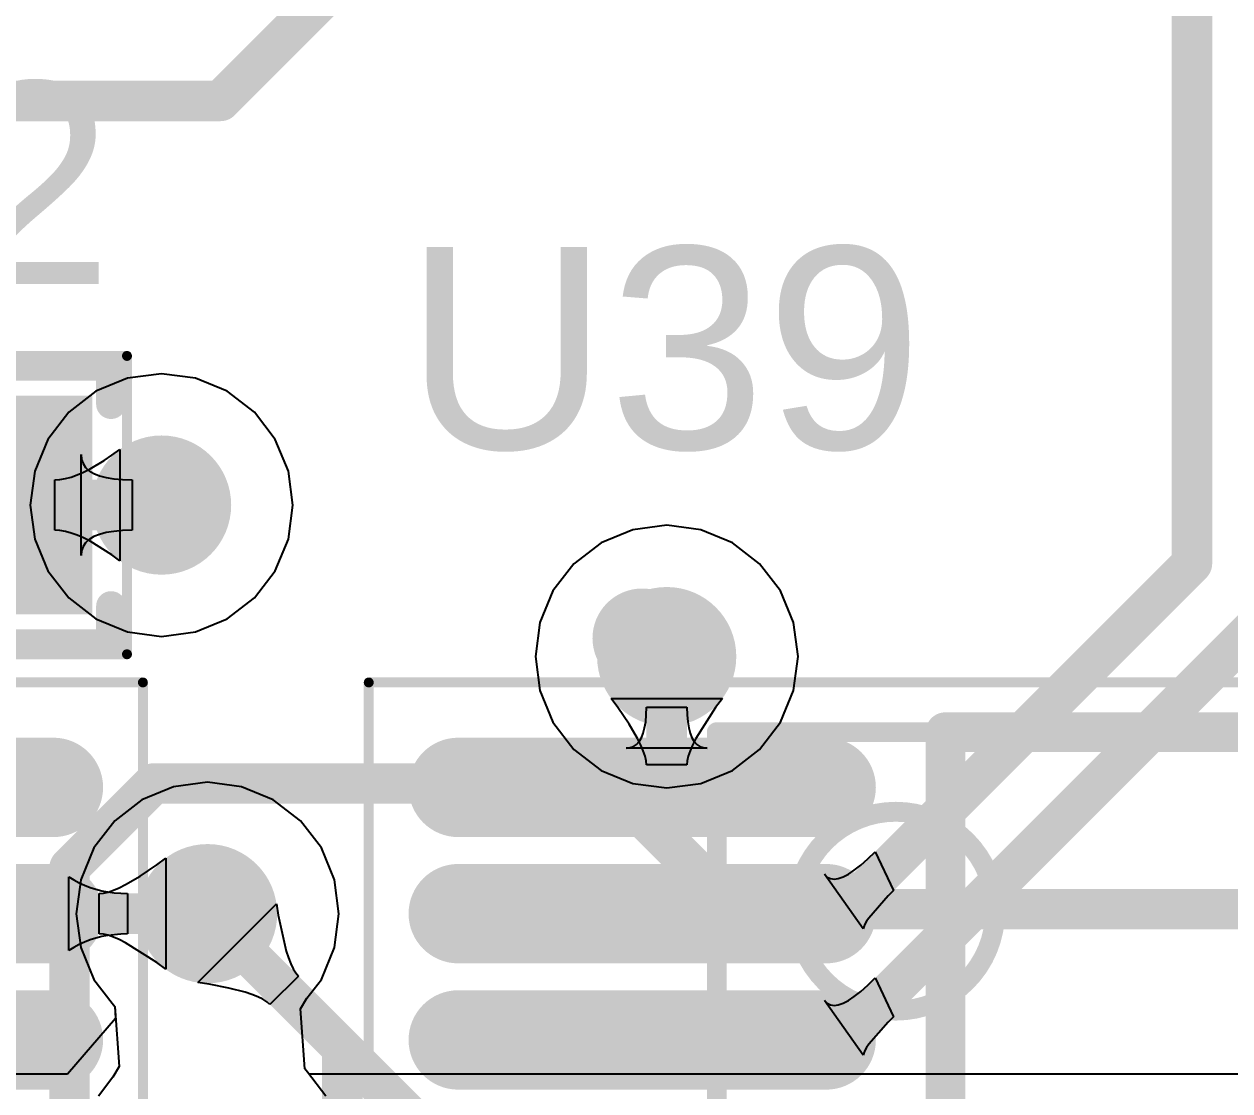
# Model space of a CAD drawing. Header units: inches. Extents: x -0.01 to 3.94, y -0.06 to 4.68.
# Drawn here: x 0.8428 to 1.0815, y 3.354 to 3.5652 of the extents above; entities that cross this region are included whole.
import ezdxf

# ---------------------------------------------------------------- set-up
doc = ezdxf.new("R2010")
doc.units = ezdxf.units.IN
doc.header["$MEASUREMENT"] = 0
for name, color, linetype in [('Bottom Layer', 5, 'Continuous'), ('Int1 -GND)', 16, 'Continuous'), ('Int2 -PWR)', 76, 'Continuous'), ('Top 3D Body', 56, 'Continuous'), ('Top Courtyard', 56, 'Continuous'), ('Top Layer', 1, 'Continuous'), ('Top Overlay', 2, 'Continuous'), ('Top Paste', 8, 'Continuous'), ('Top Solder', 216, 'Continuous'), ('Via Holes', 16, 'Continuous')]:
    doc.layers.add(name, color=color, linetype=linetype)
doc.styles.add('Arial', font='', dxfattribs={"height": 0.2})
doc.styles.get('Arial').set_extended_font_data('Arial')

# ---------------------------------------------------------------- blocks, each defined once
blk = doc.blocks.new('517EE8A2_9FD8_4174_996D_BDBF76CA3EEB_425')
at = {"layer": 'Top Layer'}
h = blk.add_hatch(color=1, dxfattribs=at)
edge = h.paths.add_edge_path()
edge.add_arc((-0.05709, 0.0875), 0.00787, 270, 450)
edge.add_line((-0.05709, 0.09537), (-0.12992, 0.09537))
edge.add_arc((-0.12992, 0.0875), 0.00787, 90, 270)
edge.add_line((-0.12992, 0.07963), (-0.05709, 0.07963))
h = blk.add_hatch(color=1, dxfattribs=at)
edge = h.paths.add_edge_path()
edge.add_arc((-0.05709, 0.0625), 0.00787, 270, 450)
edge.add_line((-0.05709, 0.07037), (-0.12992, 0.07037))
edge.add_arc((-0.12992, 0.0625), 0.00787, 90, 270)
edge.add_line((-0.12992, 0.05463), (-0.05709, 0.05463))
h = blk.add_hatch(color=1, dxfattribs=at)
edge = h.paths.add_edge_path()
edge.add_arc((-0.05709, 0.0375), 0.00787, 270, 450)
edge.add_line((-0.05709, 0.04537), (-0.12992, 0.04537))
edge.add_arc((-0.12992, 0.0375), 0.00787, 90, 270)
edge.add_line((-0.12992, 0.02963), (-0.05709, 0.02963))
at = {"layer": 'Top Paste'}
h = blk.add_hatch(color=8, dxfattribs=at)
edge = h.paths.add_edge_path()
edge.add_arc((-0.05709, 0.0875), 0.00787, 270, 450)
edge.add_line((-0.05709, 0.09537), (-0.12992, 0.09537))
edge.add_arc((-0.12992, 0.0875), 0.00787, 90, 270)
edge.add_line((-0.12992, 0.07963), (-0.05709, 0.07963))
h = blk.add_hatch(color=8, dxfattribs=at)
edge = h.paths.add_edge_path()
edge.add_arc((-0.05709, 0.0625), 0.00787, 270, 450)
edge.add_line((-0.05709, 0.07037), (-0.12992, 0.07037))
edge.add_arc((-0.12992, 0.0625), 0.00787, 90, 270)
edge.add_line((-0.12992, 0.05463), (-0.05709, 0.05463))
h = blk.add_hatch(color=8, dxfattribs=at)
edge = h.paths.add_edge_path()
edge.add_arc((-0.05709, 0.0375), 0.00787, 270, 450)
edge.add_line((-0.05709, 0.04537), (-0.12992, 0.04537))
edge.add_arc((-0.12992, 0.0375), 0.00787, 90, 270)
edge.add_line((-0.12992, 0.02963), (-0.05709, 0.02963))
at = {"layer": 'Top Solder'}
h = blk.add_hatch(color=216, dxfattribs=at)
edge = h.paths.add_edge_path()
edge.add_arc((-0.05709, 0.0875), 0.00984, 270, 450)
edge.add_line((-0.05709, 0.09734), (-0.12992, 0.09734))
edge.add_arc((-0.12992, 0.0875), 0.00984, 90, 270)
edge.add_line((-0.12992, 0.07766), (-0.05709, 0.07766))
h = blk.add_hatch(color=216, dxfattribs=at)
edge = h.paths.add_edge_path()
edge.add_arc((-0.05709, 0.0625), 0.00984, 270, 450)
edge.add_line((-0.05709, 0.07234), (-0.12992, 0.07234))
edge.add_arc((-0.12992, 0.0625), 0.00984, 90, 270)
edge.add_line((-0.12992, 0.05266), (-0.05709, 0.05266))
h = blk.add_hatch(color=216, dxfattribs=at)
edge = h.paths.add_edge_path()
edge.add_arc((-0.05709, 0.0375), 0.00984, 270, 450)
edge.add_line((-0.05709, 0.04734), (-0.12992, 0.04734))
edge.add_arc((-0.12992, 0.0375), 0.00984, 90, 270)
edge.add_line((-0.12992, 0.02766), (-0.05709, 0.02766))
at = {"layer": 'Top 3D Body'}
for points in [[(-0.07874, -0.09842, 0.00394, 0.00394, 0), (-0.07874, 0.09843, 0.00394, 0.00394, 0)], [(-0.07874, 0.09843, 0.00394, 0.00394, 0), (0.07874, 0.09843, 0.00394, 0.00394, 0)]]:
    blk.add_lwpolyline(points, format="xyseb", dxfattribs=at)
for points in [[(-0.07972, 0.09843, 0.00197, 0.00197, 1), (-0.07776, 0.09843, 0.00197, 0.00197, 1)], [(-0.07972, 0.09843, 0.00197, 0.00197, 1), (-0.07776, 0.09843, 0.00197, 0.00197, 1)], [(-0.02362, 0.06299, 0.00394, 0.00394, 1), (-0.06299, 0.06299, 0.00394, 0.00394, 1)], [(-0.06398, 0.06299, 0.00197, 0.00197, 1), (-0.06201, 0.06299, 0.00197, 0.00197, 1)], [(-0.02461, 0.06299, 0.00197, 0.00197, 1), (-0.02264, 0.06299, 0.00197, 0.00197, 1)]]:
    blk.add_lwpolyline(points, format="xyseb", close=True, dxfattribs=at)
at = {"layer": 'Top Courtyard'}
for points in [[(-0.14764, -0.10827, 0.00197, 0.00197, 0), (-0.14764, 0.10827, 0.00197, 0.00197, 0)], [(-0.14764, 0.10827, 0.00197, 0.00197, 0), (0.14764, 0.10827, 0.00197, 0.00197, 0)]]:
    blk.add_lwpolyline(points, format="xyseb", dxfattribs=at)
blk.add_lwpolyline([(-0.14813, 0.10827, 0.000984, 0.000984, 1), (-0.14715, 0.10827, 0.000984, 0.000984, 1)], format="xyseb", close=True, dxfattribs=at)
blk.add_lwpolyline([(-0.14813, 0.10827, 0.000984, 0.000984, 1), (-0.14715, 0.10827, 0.000984, 0.000984, 1)], format="xyseb", close=True, dxfattribs=at)
at = {"layer": 'Top Overlay'}
for points in [[(-0.08858, 0.11703, 0.00984, 0.00984, 1), (-0.09843, 0.11703, 0.00984, 0.00984, 1)], [(-0.10089, 0.11703, 0.00492, 0.00492, 1), (-0.09596, 0.11703, 0.00492, 0.00492, 1)], [(-0.09104, 0.11703, 0.00492, 0.00492, 1), (-0.08612, 0.11703, 0.00492, 0.00492, 1)], [(-0.03543, 0.09843, 0.00394, 0.00394, 1), (-0.0315, 0.09843, 0.00394, 0.00394, 1)], [(-0.03543, 0.09843, 0.00394, 0.00394, 1), (-0.0315, 0.09843, 0.00394, 0.00394, 1)]]:
    blk.add_lwpolyline(points, format="xyseb", close=True, dxfattribs=at)
for points in [[(-0.03347, -0.09842, 0.00787, 0.00787, 0), (-0.03347, 0.09843, 0.00787, 0.00787, 0)], [(-0.03347, 0.09843, 0.00787, 0.00787, 0), (0.03346, 0.09843, 0.00787, 0.00787, 0)]]:
    blk.add_lwpolyline(points, format="xyseb", dxfattribs=at)
blk = doc.blocks.new('517EE8A2_9FD8_4174_996D_BDBF76CA3EEB_434')
at = {"layer": 'Top Layer'}
h = blk.add_hatch(color=1, dxfattribs=at)
edge = h.paths.add_edge_path()
edge.add_arc((0.12992, 0.0875), 0.00787, 270, 450)
edge.add_line((0.12992, 0.09537), (0.05709, 0.09537))
edge.add_arc((0.05709, 0.0875), 0.00787, 90, 270)
edge.add_line((0.05709, 0.07963), (0.12992, 0.07963))
h = blk.add_hatch(color=1, dxfattribs=at)
edge = h.paths.add_edge_path()
edge.add_arc((0.12992, 0.0625), 0.00787, 270, 450)
edge.add_line((0.12992, 0.07037), (0.05709, 0.07037))
edge.add_arc((0.05709, 0.0625), 0.00787, 90, 270)
edge.add_line((0.05709, 0.05463), (0.12992, 0.05463))
h = blk.add_hatch(color=1, dxfattribs=at)
edge = h.paths.add_edge_path()
edge.add_arc((0.12992, 0.0375), 0.00787, 270, 450)
edge.add_line((0.12992, 0.04537), (0.05709, 0.04537))
edge.add_arc((0.05709, 0.0375), 0.00787, 90, 270)
edge.add_line((0.05709, 0.02963), (0.12992, 0.02963))
at = {"layer": 'Top Paste'}
h = blk.add_hatch(color=8, dxfattribs=at)
edge = h.paths.add_edge_path()
edge.add_arc((0.12992, 0.0875), 0.00787, 270, 450)
edge.add_line((0.12992, 0.09537), (0.05709, 0.09537))
edge.add_arc((0.05709, 0.0875), 0.00787, 90, 270)
edge.add_line((0.05709, 0.07963), (0.12992, 0.07963))
h = blk.add_hatch(color=8, dxfattribs=at)
edge = h.paths.add_edge_path()
edge.add_arc((0.12992, 0.0625), 0.00787, 270, 450)
edge.add_line((0.12992, 0.07037), (0.05709, 0.07037))
edge.add_arc((0.05709, 0.0625), 0.00787, 90, 270)
edge.add_line((0.05709, 0.05463), (0.12992, 0.05463))
h = blk.add_hatch(color=8, dxfattribs=at)
edge = h.paths.add_edge_path()
edge.add_arc((0.12992, 0.0375), 0.00787, 270, 450)
edge.add_line((0.12992, 0.04537), (0.05709, 0.04537))
edge.add_arc((0.05709, 0.0375), 0.00787, 90, 270)
edge.add_line((0.05709, 0.02963), (0.12992, 0.02963))
at = {"layer": 'Top Solder'}
h = blk.add_hatch(color=216, dxfattribs=at)
edge = h.paths.add_edge_path()
edge.add_arc((0.12992, 0.0875), 0.00984, 270, 450)
edge.add_line((0.12992, 0.09734), (0.05709, 0.09734))
edge.add_arc((0.05709, 0.0875), 0.00984, 90, 270)
edge.add_line((0.05709, 0.07766), (0.12992, 0.07766))
h = blk.add_hatch(color=216, dxfattribs=at)
edge = h.paths.add_edge_path()
edge.add_arc((0.12992, 0.0625), 0.00984, 270, 450)
edge.add_line((0.12992, 0.07234), (0.05709, 0.07234))
edge.add_arc((0.05709, 0.0625), 0.00984, 90, 270)
edge.add_line((0.05709, 0.05266), (0.12992, 0.05266))
h = blk.add_hatch(color=216, dxfattribs=at)
edge = h.paths.add_edge_path()
edge.add_arc((0.12992, 0.0375), 0.00984, 270, 450)
edge.add_line((0.12992, 0.04734), (0.05709, 0.04734))
edge.add_arc((0.05709, 0.0375), 0.00984, 90, 270)
edge.add_line((0.05709, 0.02766), (0.12992, 0.02766))
at = {"layer": 'Top Courtyard'}
for points in [[(-0.14764, 0.10827, 0.00197, 0.00197, 0), (0.14764, 0.10827, 0.00197, 0.00197, 0)], [(0.14764, -0.10827, 0.00197, 0.00197, 0), (0.14764, 0.10827, 0.00197, 0.00197, 0)]]:
    blk.add_lwpolyline(points, format="xyseb", dxfattribs=at)
blk.add_lwpolyline([(0.14715, 0.10827, 0.000984, 0.000984, 1), (0.14813, 0.10827, 0.000984, 0.000984, 1)], format="xyseb", close=True, dxfattribs=at)
blk.add_lwpolyline([(0.14715, 0.10827, 0.000984, 0.000984, 1), (0.14813, 0.10827, 0.000984, 0.000984, 1)], format="xyseb", close=True, dxfattribs=at)
blk = doc.blocks.new('CAP_0603_1608_589')
at = {"layer": 'Top Layer'}
for points in [[(-0.04429, -0.01968), (-0.04429, 0.01969), (-0.00886, 0.01969), (-0.00886, -0.01968)], [(0.00886, -0.01968), (0.00886, 0.01969), (0.04429, 0.01969), (0.04429, -0.01968)]]:
    blk.add_hatch(color=1, dxfattribs=at).paths.add_polyline_path(points)
at = {"layer": 'Top Paste'}
for points in [[(-0.04429, -0.01968), (-0.04429, 0.01969), (-0.00886, 0.01969), (-0.00886, -0.01968)], [(0.00886, -0.01968), (0.00886, 0.01969), (0.04429, 0.01969), (0.04429, -0.01968)]]:
    blk.add_hatch(color=8, dxfattribs=at).paths.add_polyline_path(points)
at = {"layer": 'Top Solder'}
for points in [[(-0.04626, -0.02165), (-0.04626, 0.02165), (-0.00689, 0.02165), (-0.00689, -0.02165)], [(0.00689, -0.02165), (0.00689, 0.02165), (0.04626, 0.02165), (0.04626, -0.02165)]]:
    blk.add_hatch(color=216, dxfattribs=at).paths.add_polyline_path(points)
at = {"layer": 'Top 3D Body'}
for points in [[(0.03445, 0.0187, 0.00394, 0.00394, 0), (-0.03445, 0.0187, 0.00394, 0.00394, 0)], [(-0.03445, 0.0187, 0.00394, 0.00394, 0), (-0.03445, -0.0187, 0.00394, 0.00394, 0)], [(0.03445, 0.0187, 0.00394, 0.00394, 0), (0.03445, -0.0187, 0.00394, 0.00394, 0)], [(0.03445, -0.0187, 0.00394, 0.00394, 0), (-0.03445, -0.0187, 0.00394, 0.00394, 0)]]:
    blk.add_lwpolyline(points, format="xyseb", dxfattribs=at)
for points in [[(-0.03543, 0.0187, 0.00197, 0.00197, 1), (-0.03346, 0.0187, 0.00197, 0.00197, 1)], [(-0.03543, 0.0187, 0.00197, 0.00197, 1), (-0.03346, 0.0187, 0.00197, 0.00197, 1)], [(0.03346, 0.0187, 0.00197, 0.00197, 1), (0.03543, 0.0187, 0.00197, 0.00197, 1)], [(0.03346, 0.0187, 0.00197, 0.00197, 1), (0.03543, 0.0187, 0.00197, 0.00197, 1)], [(-0.03543, -0.0187, 0.00197, 0.00197, 1), (-0.03346, -0.0187, 0.00197, 0.00197, 1)], [(-0.03543, -0.0187, 0.00197, 0.00197, 1), (-0.03346, -0.0187, 0.00197, 0.00197, 1)], [(0.03346, -0.0187, 0.00197, 0.00197, 1), (0.03543, -0.0187, 0.00197, 0.00197, 1)], [(0.03346, -0.0187, 0.00197, 0.00197, 1), (0.03543, -0.0187, 0.00197, 0.00197, 1)]]:
    blk.add_lwpolyline(points, format="xyseb", close=True, dxfattribs=at)
at = {"layer": 'Top Courtyard'}
for points in [[(0.05315, 0.02953, 0.00197, 0.00197, 0), (-0.05315, 0.02953, 0.00197, 0.00197, 0)], [(-0.05315, 0.02953, 0.00197, 0.00197, 0), (-0.05315, -0.02953, 0.00197, 0.00197, 0)], [(0.05315, 0.02953, 0.00197, 0.00197, 0), (0.05315, -0.02953, 0.00197, 0.00197, 0)], [(0, 0.0187, 0.00394, 0.00394, 0), (0, -0.0187, 0.00394, 0.00394, 0)], [(0.0187, 0, 0.00394, 0.00394, 0), (-0.0187, 0, 0.00394, 0.00394, 0)], [(0.05315, -0.02953, 0.00197, 0.00197, 0), (-0.05315, -0.02953, 0.00197, 0.00197, 0)]]:
    blk.add_lwpolyline(points, format="xyseb", dxfattribs=at)
for points in [[(-0.05364, 0.02953, 0.000984, 0.000984, 1), (-0.05266, 0.02953, 0.000984, 0.000984, 1)], [(-0.05364, 0.02953, 0.000984, 0.000984, 1), (-0.05266, 0.02953, 0.000984, 0.000984, 1)], [(0.05266, 0.02953, 0.000984, 0.000984, 1), (0.05364, 0.02953, 0.000984, 0.000984, 1)], [(0.05266, 0.02953, 0.000984, 0.000984, 1), (0.05364, 0.02953, 0.000984, 0.000984, 1)], [(-0.00098, 0.0187, 0.00197, 0.00197, 1), (0.00098, 0.0187, 0.00197, 0.00197, 1)], [(-0.01968, 0, 0.00197, 0.00197, 1), (-0.01772, 0, 0.00197, 0.00197, 1)], [(0.01772, 0, 0.00197, 0.00197, 1), (0.01968, 0, 0.00197, 0.00197, 1)], [(-0.00098, -0.0187, 0.00197, 0.00197, 1), (0.00098, -0.0187, 0.00197, 0.00197, 1)], [(-0.05364, -0.02953, 0.000984, 0.000984, 1), (-0.05266, -0.02953, 0.000984, 0.000984, 1)], [(-0.05364, -0.02953, 0.000984, 0.000984, 1), (-0.05266, -0.02953, 0.000984, 0.000984, 1)], [(0.05266, -0.02953, 0.000984, 0.000984, 1), (0.05364, -0.02953, 0.000984, 0.000984, 1)], [(0.05266, -0.02953, 0.000984, 0.000984, 1), (0.05364, -0.02953, 0.000984, 0.000984, 1)]]:
    blk.add_lwpolyline(points, format="xyseb", close=True, dxfattribs=at)
at = {"layer": 'Top Overlay'}
for points in [[(-0.05, 0.02756, 0.00591, 0.00591, 0), (-0.05, 0.02, 0.00591, 0.00591, 0)], [(0.05, 0.02756, 0.00591, 0.00591, 0), (-0.05, 0.02756, 0.00591, 0.00591, 0)], [(0, 0.02756, 0.00591, 0.00591, 0), (0, -0.02756, 0.00591, 0.00591, 0)], [(0.05, 0.02756, 0.00591, 0.00591, 0), (0.05, 0.02, 0.00591, 0.00591, 0)], [(-0.05, -0.02, 0.00591, 0.00591, 0), (-0.05, -0.02756, 0.00591, 0.00591, 0)], [(0.05, -0.02, 0.00591, 0.00591, 0), (0.05, -0.02756, 0.00591, 0.00591, 0)], [(0.05, -0.02756, 0.00591, 0.00591, 0), (-0.05, -0.02756, 0.00591, 0.00591, 0)]]:
    blk.add_lwpolyline(points, format="xyseb", dxfattribs=at)
for points in [[(-0.05148, 0.02756, 0.00295, 0.00295, 1), (-0.04852, 0.02756, 0.00295, 0.00295, 1)], [(-0.05148, 0.02756, 0.00295, 0.00295, 1), (-0.04852, 0.02756, 0.00295, 0.00295, 1)], [(-0.00148, 0.02756, 0.00295, 0.00295, 1), (0.00148, 0.02756, 0.00295, 0.00295, 1)], [(0.04852, 0.02756, 0.00295, 0.00295, 1), (0.05148, 0.02756, 0.00295, 0.00295, 1)], [(0.04852, 0.02756, 0.00295, 0.00295, 1), (0.05148, 0.02756, 0.00295, 0.00295, 1)], [(-0.05148, 0.02, 0.00295, 0.00295, 1), (-0.04852, 0.02, 0.00295, 0.00295, 1)], [(0.04852, 0.02, 0.00295, 0.00295, 1), (0.05148, 0.02, 0.00295, 0.00295, 1)], [(-0.05148, -0.02, 0.00295, 0.00295, 1), (-0.04852, -0.02, 0.00295, 0.00295, 1)], [(0.04852, -0.02, 0.00295, 0.00295, 1), (0.05148, -0.02, 0.00295, 0.00295, 1)], [(-0.05148, -0.02756, 0.00295, 0.00295, 1), (-0.04852, -0.02756, 0.00295, 0.00295, 1)], [(-0.05148, -0.02756, 0.00295, 0.00295, 1), (-0.04852, -0.02756, 0.00295, 0.00295, 1)], [(-0.00148, -0.02756, 0.00295, 0.00295, 1), (0.00148, -0.02756, 0.00295, 0.00295, 1)], [(0.04852, -0.02756, 0.00295, 0.00295, 1), (0.05148, -0.02756, 0.00295, 0.00295, 1)], [(0.04852, -0.02756, 0.00295, 0.00295, 1), (0.05148, -0.02756, 0.00295, 0.00295, 1)]]:
    blk.add_lwpolyline(points, format="xyseb", close=True, dxfattribs=at)

msp = doc.modelspace()

# ---------------------------------------------------------------- hatches: boundary and pattern name
at = {"layer": 'Bottom Layer'}
h = msp.add_hatch(color=5, dxfattribs=at)
edge = h.paths.add_edge_path()
edge.add_arc((0.87, 3.47), 0.01378, 0, 360)
h = msp.add_hatch(color=5, dxfattribs=at)
edge = h.paths.add_edge_path()
edge.add_arc((0.97, 3.44), 0.01378, 0, 360)
h = msp.add_hatch(color=5, dxfattribs=at)
edge = h.paths.add_edge_path()
edge.add_arc((0.87911, 3.38911), 0.01378, 0, 360)
at = {"layer": 'Int1 -GND)'}
h = msp.add_hatch(color=7, dxfattribs=at)
edge = h.paths.add_edge_path()
edge.add_arc((0.87, 3.47), 0.01378, 0, 360)
h = msp.add_hatch(color=7, dxfattribs=at)
edge = h.paths.add_edge_path()
edge.add_arc((0.97, 3.44), 0.01378, 0, 360)
h = msp.add_hatch(color=7, dxfattribs=at)
edge = h.paths.add_edge_path()
edge.add_arc((0.87911, 3.38911), 0.01378, 0, 360)
at = {"layer": 'Int2 -PWR)'}
h = msp.add_hatch(color=7, dxfattribs=at)
edge = h.paths.add_edge_path()
edge.add_arc((0.87, 3.47), 0.01378, 0, 360)
h = msp.add_hatch(color=7, dxfattribs=at)
edge = h.paths.add_edge_path()
edge.add_arc((0.97, 3.44), 0.01378, 0, 360)
h = msp.add_hatch(color=7, dxfattribs=at)
edge = h.paths.add_edge_path()
edge.add_arc((0.87911, 3.38911), 0.01378, 0, 360)
at = {"layer": 'Top Layer'}
h = msp.add_hatch(color=1, dxfattribs=at)
edge = h.paths.add_edge_path()
edge.add_arc((0.87, 3.47), 0.01378, 0, 360)
h = msp.add_hatch(color=1, dxfattribs=at)
edge = h.paths.add_edge_path()
edge.add_arc((0.97, 3.44), 0.01378, 0, 360)
h = msp.add_hatch(color=1, dxfattribs=at)
edge = h.paths.add_edge_path()
edge.add_arc((0.87911, 3.38911), 0.01378, 0, 360)
at = {"layer": 'Via Holes'}
h = msp.add_hatch(color=7, dxfattribs=at)
edge = h.paths.add_edge_path()
edge.add_arc((0.87, 3.47), 0.00689, 0, 360)
h = msp.add_hatch(color=7, dxfattribs=at)
edge = h.paths.add_edge_path()
edge.add_arc((0.97, 3.44), 0.00689, 0, 360)
h = msp.add_hatch(color=7, dxfattribs=at)
edge = h.paths.add_edge_path()
edge.add_arc((0.87911, 3.38911), 0.00689, 0, 360)

# ---------------------------------------------------------------- linework, layer by layer
at = {"layer": 'Bottom Layer'}
for p, q in [((0.87717, 3.37547), (0.89276, 3.39105)), ((0.89276, 3.39105), (0.8931, 3.38883)), ((0.8931, 3.38883), (0.89467, 3.3817)), ((0.89467, 3.3817), (0.89511, 3.38036)), ((0.89511, 3.38036), (0.89558, 3.3792)), ((0.89558, 3.3792), (0.89607, 3.37821)), ((0.89607, 3.37821), (0.89658, 3.3774)), ((0.8794, 3.37513), (0.87717, 3.37547)), ((0.89711, 3.37677), (0.89146, 3.37112)), ((0.89658, 3.3774), (0.89711, 3.37677)), ((0.88332, 3.37439), (0.8794, 3.37513)), ((0.88653, 3.37356), (0.88332, 3.37439)), ((0.88787, 3.37311), (0.88653, 3.37356)), ((0.88903, 3.37265), (0.88787, 3.37311)), ((0.89002, 3.37216), (0.88903, 3.37265)), ((0.89083, 3.37165), (0.89002, 3.37216)), ((0.89146, 3.37112), (0.89083, 3.37165))]:
    msp.add_line(p, q, dxfattribs=at)
for points in [[(0.85178, 3.39824, 0.008, 0.008, 0), (0.86844, 3.41489, 0.008, 0.008, 0)], [(0.86844, 3.41489, 0.008, 0.008, 0), (0.95865, 3.41489, 0.008, 0.008, 0)], [(0.95865, 3.41489, 0.008, 0.008, 0), (0.98354, 3.39, 0.008, 0.008, 0)], [(0.85178, 3.11683, 0.008, 0.008, 0), (0.85178, 3.39824, 0.008, 0.008, 0)], [(0.87911, 3.38911, 0.008, 0.008, 0), (0.97597, 3.29226, 0.008, 0.008, 0)], [(0.98354, 3.39, 0.008, 0.008, 0), (1.22, 3.39, 0.008, 0.008, 0)]]:
    msp.add_lwpolyline(points, format="xyseb", dxfattribs=at)
for points in [[(0.86644, 3.41489, 0.004, 0.004, 1), (0.87044, 3.41489, 0.004, 0.004, 1)], [(0.86644, 3.41489, 0.004, 0.004, 1), (0.87044, 3.41489, 0.004, 0.004, 1)], [(0.95665, 3.41489, 0.004, 0.004, 1), (0.96065, 3.41489, 0.004, 0.004, 1)], [(0.95665, 3.41489, 0.004, 0.004, 1), (0.96065, 3.41489, 0.004, 0.004, 1)], [(0.84978, 3.39824, 0.004, 0.004, 1), (0.85378, 3.39824, 0.004, 0.004, 1)], [(0.84978, 3.39824, 0.004, 0.004, 1), (0.85378, 3.39824, 0.004, 0.004, 1)], [(0.87711, 3.38911, 0.004, 0.004, 1), (0.88111, 3.38911, 0.004, 0.004, 1)], [(0.98154, 3.39, 0.004, 0.004, 1), (0.98554, 3.39, 0.004, 0.004, 1)], [(0.98154, 3.39, 0.004, 0.004, 1), (0.98554, 3.39, 0.004, 0.004, 1)]]:
    msp.add_lwpolyline(points, format="xyseb", close=True, dxfattribs=at)
at = {"layer": 'Int1 -GND)'}
for p, q in [((0.86327, 3.49512), (0.857, 3.49252)), ((0.87, 3.496), (0.86327, 3.49512)), ((0.87673, 3.49512), (0.87, 3.496)), ((0.883, 3.49252), (0.87673, 3.49512)), ((0.857, 3.49252), (0.85161, 3.48839)), ((0.88839, 3.48839), (0.883, 3.49252)), ((0.85161, 3.48839), (0.84748, 3.483)), ((0.89252, 3.483), (0.88839, 3.48839)), ((0.84748, 3.483), (0.84488, 3.47673)), ((0.89512, 3.47673), (0.89252, 3.483)), ((0.84488, 3.47673), (0.844, 3.47)), ((0.896, 3.47), (0.89512, 3.47673)), ((0.844, 3.47), (0.84488, 3.46327)), ((0.89512, 3.46327), (0.896, 3.47)), ((0.84488, 3.46327), (0.84748, 3.457)), ((0.89252, 3.457), (0.89512, 3.46327)), ((0.84748, 3.457), (0.85161, 3.45161)), ((0.88839, 3.45161), (0.89252, 3.457)), ((0.85161, 3.45161), (0.857, 3.44748)), ((0.883, 3.44748), (0.88839, 3.45161)), ((0.857, 3.44748), (0.86327, 3.44488)), ((0.87673, 3.44488), (0.883, 3.44748)), ((0.86327, 3.44488), (0.87, 3.444)), ((0.87, 3.444), (0.87673, 3.44488)), ((0.87238, 3.41423), (0.86611, 3.41163)), ((0.87911, 3.41512), (0.87238, 3.41423)), ((0.88584, 3.41423), (0.87911, 3.41512)), ((0.89212, 3.41163), (0.88584, 3.41423)), ((0.86611, 3.41163), (0.86073, 3.4075)), ((0.8975, 3.4075), (0.89212, 3.41163)), ((0.86073, 3.4075), (0.8566, 3.40212)), ((0.90163, 3.40212), (0.8975, 3.4075)), ((0.8566, 3.40212), (0.854, 3.39584)), ((0.90423, 3.39584), (0.90163, 3.40212)), ((0.854, 3.39584), (0.85311, 3.38911)), ((0.90512, 3.38911), (0.90423, 3.39584)), ((0.85311, 3.38911), (0.854, 3.38238)), ((0.90423, 3.38238), (0.90512, 3.38911)), ((0.854, 3.38238), (0.8566, 3.37611)), ((0.90163, 3.37611), (0.90423, 3.38238)), ((0.8566, 3.37611), (0.86021, 3.37141)), ((0.89879, 3.37241), (0.90163, 3.37611)), ((0.86021, 3.37141), (0.86073, 3.37072)), ((0.86073, 3.37072), (0.86158, 3.35885)), ((0.89753, 3.37026), (0.89879, 3.37241)), ((0.89839, 3.35839), (0.89753, 3.37026)), ((0.86158, 3.35885), (0.86032, 3.35671)), ((0.86032, 3.35671), (0.85748, 3.353)), ((0.89891, 3.35771), (0.89839, 3.35839)), ((0.90252, 3.353), (0.89891, 3.35771))]:
    msp.add_line(p, q, dxfattribs=at)
at = {"layer": 'Int2 -PWR)'}
for p, q in [((0.96327, 3.46512), (0.957, 3.46252)), ((0.97, 3.466), (0.96327, 3.46512)), ((0.97673, 3.46512), (0.97, 3.466)), ((0.983, 3.46252), (0.97673, 3.46512)), ((0.957, 3.46252), (0.95161, 3.45839)), ((0.98839, 3.45839), (0.983, 3.46252)), ((0.95161, 3.45839), (0.94748, 3.453)), ((0.99252, 3.453), (0.98839, 3.45839)), ((0.94748, 3.453), (0.94488, 3.44673)), ((0.99512, 3.44673), (0.99252, 3.453)), ((0.94488, 3.44673), (0.944, 3.44)), ((0.996, 3.44), (0.99512, 3.44673)), ((0.944, 3.44), (0.94488, 3.43327)), ((0.99512, 3.43327), (0.996, 3.44)), ((0.94488, 3.43327), (0.94748, 3.427)), ((0.99252, 3.427), (0.99512, 3.43327)), ((0.94748, 3.427), (0.95161, 3.42161)), ((0.98839, 3.42161), (0.99252, 3.427)), ((0.95161, 3.42161), (0.957, 3.41748)), ((0.983, 3.41748), (0.98839, 3.42161)), ((0.957, 3.41748), (0.96327, 3.41488)), ((0.97673, 3.41488), (0.983, 3.41748)), ((0.87238, 3.41423), (0.86611, 3.41163)), ((0.87911, 3.41512), (0.87238, 3.41423)), ((0.88584, 3.41423), (0.87911, 3.41512)), ((0.89212, 3.41163), (0.88584, 3.41423)), ((0.96327, 3.41488), (0.97, 3.414)), ((0.97, 3.414), (0.97673, 3.41488)), ((0.86611, 3.41163), (0.86073, 3.4075)), ((0.8975, 3.4075), (0.89212, 3.41163)), ((0.86073, 3.4075), (0.8566, 3.40212)), ((0.90163, 3.40212), (0.8975, 3.4075)), ((0.8566, 3.40212), (0.854, 3.39584)), ((0.90423, 3.39584), (0.90163, 3.40212)), ((0.854, 3.39584), (0.85311, 3.38911)), ((0.90512, 3.38911), (0.90423, 3.39584)), ((0.85311, 3.38911), (0.854, 3.38238)), ((0.90423, 3.38238), (0.90512, 3.38911)), ((0.854, 3.38238), (0.8566, 3.37611)), ((0.90163, 3.37611), (0.90423, 3.38238)), ((0.8566, 3.37611), (0.86021, 3.37141)), ((0.89879, 3.37241), (0.90163, 3.37611)), ((0.86021, 3.37141), (0.86073, 3.37072)), ((0.86073, 3.37072), (0.8609, 3.36833)), ((0.89753, 3.37026), (0.89879, 3.37241)), ((0.8609, 3.36833), (0.85139, 3.35733)), ((0.89839, 3.35839), (0.89753, 3.37026)), ((0.85139, 3.35733), (0.53166, 3.35733)), ((0.89891, 3.35771), (0.89839, 3.35839)), ((0.89919, 3.35733), (0.89891, 3.35771)), ((1.19013, 3.35733), (0.89919, 3.35733))]:
    msp.add_line(p, q, dxfattribs=at)
at = {"layer": 'Top Layer'}
for p, q in [((0.86015, 3.47987), (0.86173, 3.48102)), ((0.86173, 3.48102), (0.86173, 3.45898)), ((0.85405, 3.46), (0.85405, 3.48)), ((0.85405, 3.48), (0.85415, 3.47905)), ((0.85415, 3.47905), (0.85446, 3.4782)), ((0.85446, 3.4782), (0.85496, 3.47745)), ((0.85583, 3.47717), (0.85865, 3.47885)), ((0.85865, 3.47885), (0.86015, 3.47987)), ((0.85207, 3.47554), (0.85326, 3.47596)), ((0.85326, 3.47596), (0.85451, 3.4765)), ((0.85451, 3.4765), (0.85583, 3.47717)), ((0.85496, 3.47745), (0.85567, 3.4768)), ((0.85567, 3.4768), (0.85658, 3.47625)), ((0.85658, 3.47625), (0.85769, 3.4758)), ((0.85769, 3.4758), (0.85901, 3.47545)), ((0.84889, 3.475), (0.84989, 3.47506)), ((0.84889, 3.465), (0.84889, 3.475)), ((0.84989, 3.47506), (0.85095, 3.47524)), ((0.85095, 3.47524), (0.85207, 3.47554)), ((0.85901, 3.47545), (0.86053, 3.4752)), ((0.86053, 3.4752), (0.86225, 3.47505)), ((0.86225, 3.47505), (0.86417, 3.475)), ((0.86417, 3.475), (0.86417, 3.465)), ((0.84989, 3.46494), (0.84889, 3.465)), ((0.85095, 3.46476), (0.84989, 3.46494)), ((0.85207, 3.46446), (0.85095, 3.46476)), ((0.85326, 3.46404), (0.85207, 3.46446)), ((0.85451, 3.4635), (0.85326, 3.46404)), ((0.85658, 3.46375), (0.85567, 3.4632)), ((0.85769, 3.4642), (0.85658, 3.46375)), ((0.85901, 3.46455), (0.85769, 3.4642)), ((0.86053, 3.4648), (0.85901, 3.46455)), ((0.86225, 3.46495), (0.86053, 3.4648)), ((0.86417, 3.465), (0.86225, 3.46495)), ((0.85446, 3.4618), (0.85415, 3.46095)), ((0.85496, 3.46255), (0.85446, 3.4618)), ((0.85583, 3.46283), (0.85451, 3.4635)), ((0.85567, 3.4632), (0.85496, 3.46255)), ((0.86015, 3.46013), (0.85583, 3.46283)), ((0.85415, 3.46095), (0.85405, 3.46)), ((0.86173, 3.45898), (0.86015, 3.46013)), ((0.96032, 3.42991), (0.95898, 3.43173)), ((0.95898, 3.43173), (0.98102, 3.43173)), ((0.98102, 3.43173), (0.97969, 3.42991)), ((0.96256, 3.42661), (0.96032, 3.42991)), ((0.96584, 3.4271), (0.96596, 3.42848)), ((0.96596, 3.42848), (0.966, 3.43002)), ((0.966, 3.43002), (0.974, 3.43002)), ((0.974, 3.43002), (0.97404, 3.42848)), ((0.97404, 3.42848), (0.97416, 3.4271)), ((0.97969, 3.42991), (0.97575, 3.42376)), ((0.96425, 3.42376), (0.96256, 3.42661)), ((0.96536, 3.42482), (0.96564, 3.42588)), ((0.96564, 3.42588), (0.96584, 3.4271)), ((0.97416, 3.4271), (0.97436, 3.42588)), ((0.97436, 3.42588), (0.97464, 3.42482)), ((0.96404, 3.42263), (0.96456, 3.4232)), ((0.96488, 3.42249), (0.96425, 3.42376)), ((0.96456, 3.4232), (0.965, 3.42393)), ((0.965, 3.42393), (0.96536, 3.42482)), ((0.97464, 3.42482), (0.975, 3.42393)), ((0.975, 3.42393), (0.97544, 3.4232)), ((0.97575, 3.42376), (0.97512, 3.42249)), ((0.97544, 3.4232), (0.97596, 3.42263)), ((0.962, 3.4219), (0.96276, 3.42198)), ((0.978, 3.4219), (0.962, 3.4219)), ((0.96276, 3.42198), (0.96344, 3.42222)), ((0.96344, 3.42222), (0.96404, 3.42263)), ((0.96537, 3.42134), (0.96488, 3.42249)), ((0.96572, 3.4203), (0.96537, 3.42134)), ((0.97463, 3.42134), (0.97428, 3.4203)), ((0.97512, 3.42249), (0.97463, 3.42134)), ((0.97596, 3.42263), (0.97656, 3.42222)), ((0.97656, 3.42222), (0.97724, 3.42198)), ((0.97724, 3.42198), (0.978, 3.4219)), ((0.96593, 3.41937), (0.96572, 3.4203)), ((0.966, 3.41855), (0.96593, 3.41937)), ((0.974, 3.41855), (0.966, 3.41855)), ((0.97407, 3.41937), (0.974, 3.41855)), ((0.97428, 3.4203), (0.97407, 3.41937)), ((0.86903, 3.3988), (0.87084, 3.40013)), ((0.87084, 3.40013), (0.87084, 3.3781)), ((1.00842, 3.39873), (1.0098, 3.39995)), ((1.0098, 3.39995), (1.01129, 3.40138)), ((1.01129, 3.40138), (1.01493, 3.3937)), ((0.86573, 3.39655), (0.86903, 3.3988)), ((1.00888, 3.38609), (1.00127, 3.3969)), ((1.00127, 3.3969), (1.00179, 3.39636)), ((1.00492, 3.3964), (1.00598, 3.39695)), ((1.00598, 3.39695), (1.00714, 3.39773)), ((1.00714, 3.39773), (1.00842, 3.39873)), ((0.85161, 3.38181), (0.85161, 3.39642)), ((0.85161, 3.39642), (0.85262, 3.39579)), ((0.85262, 3.39579), (0.85366, 3.39523)), ((0.85366, 3.39523), (0.85473, 3.39473)), ((0.85473, 3.39473), (0.85584, 3.3943)), ((0.86161, 3.39424), (0.86287, 3.39487)), ((0.86287, 3.39487), (0.86573, 3.39655)), ((1.00179, 3.39636), (1.00241, 3.39604)), ((1.00241, 3.39604), (1.00314, 3.39594)), ((1.00314, 3.39594), (1.00397, 3.39606)), ((1.00397, 3.39606), (1.00492, 3.3964)), ((0.85584, 3.3943), (0.85699, 3.39394)), ((0.85699, 3.39394), (0.85817, 3.39364)), ((0.85766, 3.39311), (0.85848, 3.39318)), ((0.85766, 3.38511), (0.85766, 3.39311)), ((0.85817, 3.39364), (0.85938, 3.39341)), ((0.85848, 3.39318), (0.85941, 3.39339)), ((0.85938, 3.39341), (0.86063, 3.39325)), ((0.85941, 3.39339), (0.86046, 3.39375)), ((0.86046, 3.39375), (0.86161, 3.39424)), ((0.86063, 3.39325), (0.86192, 3.39315)), ((0.86192, 3.39315), (0.86324, 3.39311)), ((0.86324, 3.39311), (0.86324, 3.38511)), ((1.01385, 3.39261), (1.01003, 3.38825)), ((1.01493, 3.3937), (1.01385, 3.39261)), ((0.87717, 3.37547), (0.89276, 3.39105)), ((0.89276, 3.39105), (0.8931, 3.38883)), ((0.8931, 3.38883), (0.89467, 3.3817)), ((1.00959, 3.3876), (1.00925, 3.38702)), ((1.01003, 3.38825), (1.00959, 3.3876)), ((0.85848, 3.38504), (0.85766, 3.38511)), ((0.85941, 3.38483), (0.85848, 3.38504)), ((0.86192, 3.38508), (0.85938, 3.38482)), ((0.86324, 3.38511), (0.86192, 3.38508)), ((1.00901, 3.38652), (1.00888, 3.38609)), ((1.00925, 3.38702), (1.00901, 3.38652)), ((0.85366, 3.383), (0.85262, 3.38244)), ((0.85473, 3.3835), (0.85366, 3.383)), ((0.85584, 3.38392), (0.85473, 3.3835)), ((0.85699, 3.38429), (0.85584, 3.38392)), ((0.85817, 3.38459), (0.85699, 3.38429)), ((0.85938, 3.38482), (0.85817, 3.38459)), ((0.86046, 3.38448), (0.85941, 3.38483)), ((0.86161, 3.38399), (0.86046, 3.38448)), ((0.86287, 3.38336), (0.86161, 3.38399)), ((0.86903, 3.37943), (0.86287, 3.38336)), ((0.85262, 3.38244), (0.85161, 3.38181)), ((0.89467, 3.3817), (0.89511, 3.38036)), ((0.89511, 3.38036), (0.89558, 3.3792)), ((0.87084, 3.3781), (0.86903, 3.37943)), ((0.89558, 3.3792), (0.89607, 3.37821)), ((0.89607, 3.37821), (0.89658, 3.3774)), ((0.8794, 3.37513), (0.87717, 3.37547)), ((0.89711, 3.37677), (0.89146, 3.37112)), ((0.89658, 3.3774), (0.89711, 3.37677)), ((1.0098, 3.37495), (1.01129, 3.37638)), ((1.01129, 3.37638), (1.01493, 3.3687)), ((0.88332, 3.37439), (0.8794, 3.37513)), ((0.88653, 3.37356), (0.88332, 3.37439)), ((0.88787, 3.37311), (0.88653, 3.37356)), ((0.88903, 3.37265), (0.88787, 3.37311)), ((1.00714, 3.37273), (1.00842, 3.37373)), ((1.00842, 3.37373), (1.0098, 3.37495)), ((0.89002, 3.37216), (0.88903, 3.37265)), ((0.89083, 3.37165), (0.89002, 3.37216)), ((0.89146, 3.37112), (0.89083, 3.37165)), ((1.00888, 3.36109), (1.00127, 3.3719)), ((1.00127, 3.3719), (1.00179, 3.37136)), ((1.00179, 3.37136), (1.00241, 3.37104)), ((1.00241, 3.37104), (1.00314, 3.37094)), ((1.00314, 3.37094), (1.00397, 3.37106)), ((1.00397, 3.37106), (1.00492, 3.3714)), ((1.00492, 3.3714), (1.00598, 3.37195)), ((1.00598, 3.37195), (1.00714, 3.37273)), ((1.01493, 3.3687), (1.01385, 3.36761)), ((1.01385, 3.36761), (1.01003, 3.36325)), ((1.00901, 3.36152), (1.00888, 3.36109)), ((1.00925, 3.36202), (1.00901, 3.36152)), ((1.00959, 3.3626), (1.00925, 3.36202)), ((1.01003, 3.36325), (1.00959, 3.3626))]:
    msp.add_line(p, q, dxfattribs=at)
for points in [[(1.074, 3.45843, 0.008, 0.008, 0), (1.074, 3.85246, 0.008, 0.008, 0)], [(0.88165, 3.55, 0.008, 0.008, 0), (0.9526, 3.62095, 0.008, 0.008, 0)], [(0.79354, 3.55, 0.008, 0.008, 0), (0.88165, 3.55, 0.008, 0.008, 0)], [(0.83657, 3.47, 0.01, 0.01, 0), (0.87, 3.47, 0.01, 0.01, 0)], [(1.00616, 3.3906, 0.008, 0.008, 0), (1.074, 3.45843, 0.008, 0.008, 0)], [(1.00616, 3.3656, 0.008, 0.008, 0), (1.09, 3.44943, 0.008, 0.008, 0)], [(0.97, 3.41769, 0.008, 0.008, 0), (0.97, 3.44, 0.008, 0.008, 0)], [(0.96642, 3.41411, 0.008, 0.008, 0), (0.97, 3.41769, 0.008, 0.008, 0)], [(0.96516, 3.41411, 0.008, 0.008, 0), (0.96642, 3.41411, 0.008, 0.008, 0)], [(0.96516, 3.38911, 0.008, 0.008, 0), (0.96664, 3.3906, 0.008, 0.008, 0)], [(0.96664, 3.3906, 0.008, 0.008, 0), (1.00616, 3.3906, 0.008, 0.008, 0)], [(0.81217, 3.38911, 0.008, 0.008, 0), (0.87911, 3.38911, 0.008, 0.008, 0)], [(0.87911, 3.38911, 0.008, 0.008, 0), (0.90578, 3.36245, 0.008, 0.008, 0)], [(0.96516, 3.36411, 0.008, 0.008, 0), (0.96664, 3.3656, 0.008, 0.008, 0)], [(0.96664, 3.3656, 0.008, 0.008, 0), (1.00616, 3.3656, 0.008, 0.008, 0)], [(0.90578, 3.31268, 0.008, 0.008, 0), (0.90578, 3.36245, 0.008, 0.008, 0)]]:
    msp.add_lwpolyline(points, format="xyseb", dxfattribs=at)
for points in [[(0.87965, 3.55, 0.004, 0.004, 1), (0.88365, 3.55, 0.004, 0.004, 1)], [(0.87965, 3.55, 0.004, 0.004, 1), (0.88365, 3.55, 0.004, 0.004, 1)], [(0.8675, 3.47, 0.005, 0.005, 1), (0.8725, 3.47, 0.005, 0.005, 1)], [(1.072, 3.45843, 0.004, 0.004, 1), (1.076, 3.45843, 0.004, 0.004, 1)], [(1.072, 3.45843, 0.004, 0.004, 1), (1.076, 3.45843, 0.004, 0.004, 1)], [(0.968, 3.44, 0.004, 0.004, 1), (0.972, 3.44, 0.004, 0.004, 1)], [(0.968, 3.41769, 0.004, 0.004, 1), (0.972, 3.41769, 0.004, 0.004, 1)], [(0.968, 3.41769, 0.004, 0.004, 1), (0.972, 3.41769, 0.004, 0.004, 1)], [(0.96316, 3.41411, 0.004, 0.004, 1), (0.96716, 3.41411, 0.004, 0.004, 1)], [(0.96442, 3.41411, 0.004, 0.004, 1), (0.96842, 3.41411, 0.004, 0.004, 1)], [(0.96442, 3.41411, 0.004, 0.004, 1), (0.96842, 3.41411, 0.004, 0.004, 1)], [(0.96464, 3.3906, 0.004, 0.004, 1), (0.96864, 3.3906, 0.004, 0.004, 1)], [(0.96464, 3.3906, 0.004, 0.004, 1), (0.96864, 3.3906, 0.004, 0.004, 1)], [(1.00416, 3.3906, 0.004, 0.004, 1), (1.00816, 3.3906, 0.004, 0.004, 1)], [(1.00416, 3.3906, 0.004, 0.004, 1), (1.00816, 3.3906, 0.004, 0.004, 1)], [(0.87711, 3.38911, 0.004, 0.004, 1), (0.88111, 3.38911, 0.004, 0.004, 1)], [(0.87711, 3.38911, 0.004, 0.004, 1), (0.88111, 3.38911, 0.004, 0.004, 1)], [(0.96316, 3.38911, 0.004, 0.004, 1), (0.96716, 3.38911, 0.004, 0.004, 1)], [(0.96464, 3.3656, 0.004, 0.004, 1), (0.96864, 3.3656, 0.004, 0.004, 1)], [(0.96464, 3.3656, 0.004, 0.004, 1), (0.96864, 3.3656, 0.004, 0.004, 1)], [(1.00416, 3.3656, 0.004, 0.004, 1), (1.00816, 3.3656, 0.004, 0.004, 1)], [(1.00416, 3.3656, 0.004, 0.004, 1), (1.00816, 3.3656, 0.004, 0.004, 1)], [(0.90378, 3.36245, 0.004, 0.004, 1), (0.90778, 3.36245, 0.004, 0.004, 1)], [(0.90378, 3.36245, 0.004, 0.004, 1), (0.90778, 3.36245, 0.004, 0.004, 1)], [(0.96316, 3.36411, 0.004, 0.004, 1), (0.96716, 3.36411, 0.004, 0.004, 1)]]:
    msp.add_lwpolyline(points, format="xyseb", close=True, dxfattribs=at)

# ---------------------------------------------------------------- block references
at = {"rotation": 180}
msp.add_blockref('CAP_0603_1608_589', (0.81, 3.47), dxfattribs=at)
for name, p in [('517EE8A2_9FD8_4174_996D_BDBF76CA3EEB_434', (0.71866, 3.32661)), ('517EE8A2_9FD8_4174_996D_BDBF76CA3EEB_425', (1.05866, 3.32661))]:
    msp.add_blockref(name, p)

# ---------------------------------------------------------------- texts
at = {"layer": 'Top Overlay', "style": 'Arial'}
for s, p in [('C42', (0.75787, 3.51378)), ('U39', (0.91816, 3.48111))]:
    msp.add_text(s, height=0.04, dxfattribs=at).set_placement(p)

doc.saveas('drawing.dxf')
